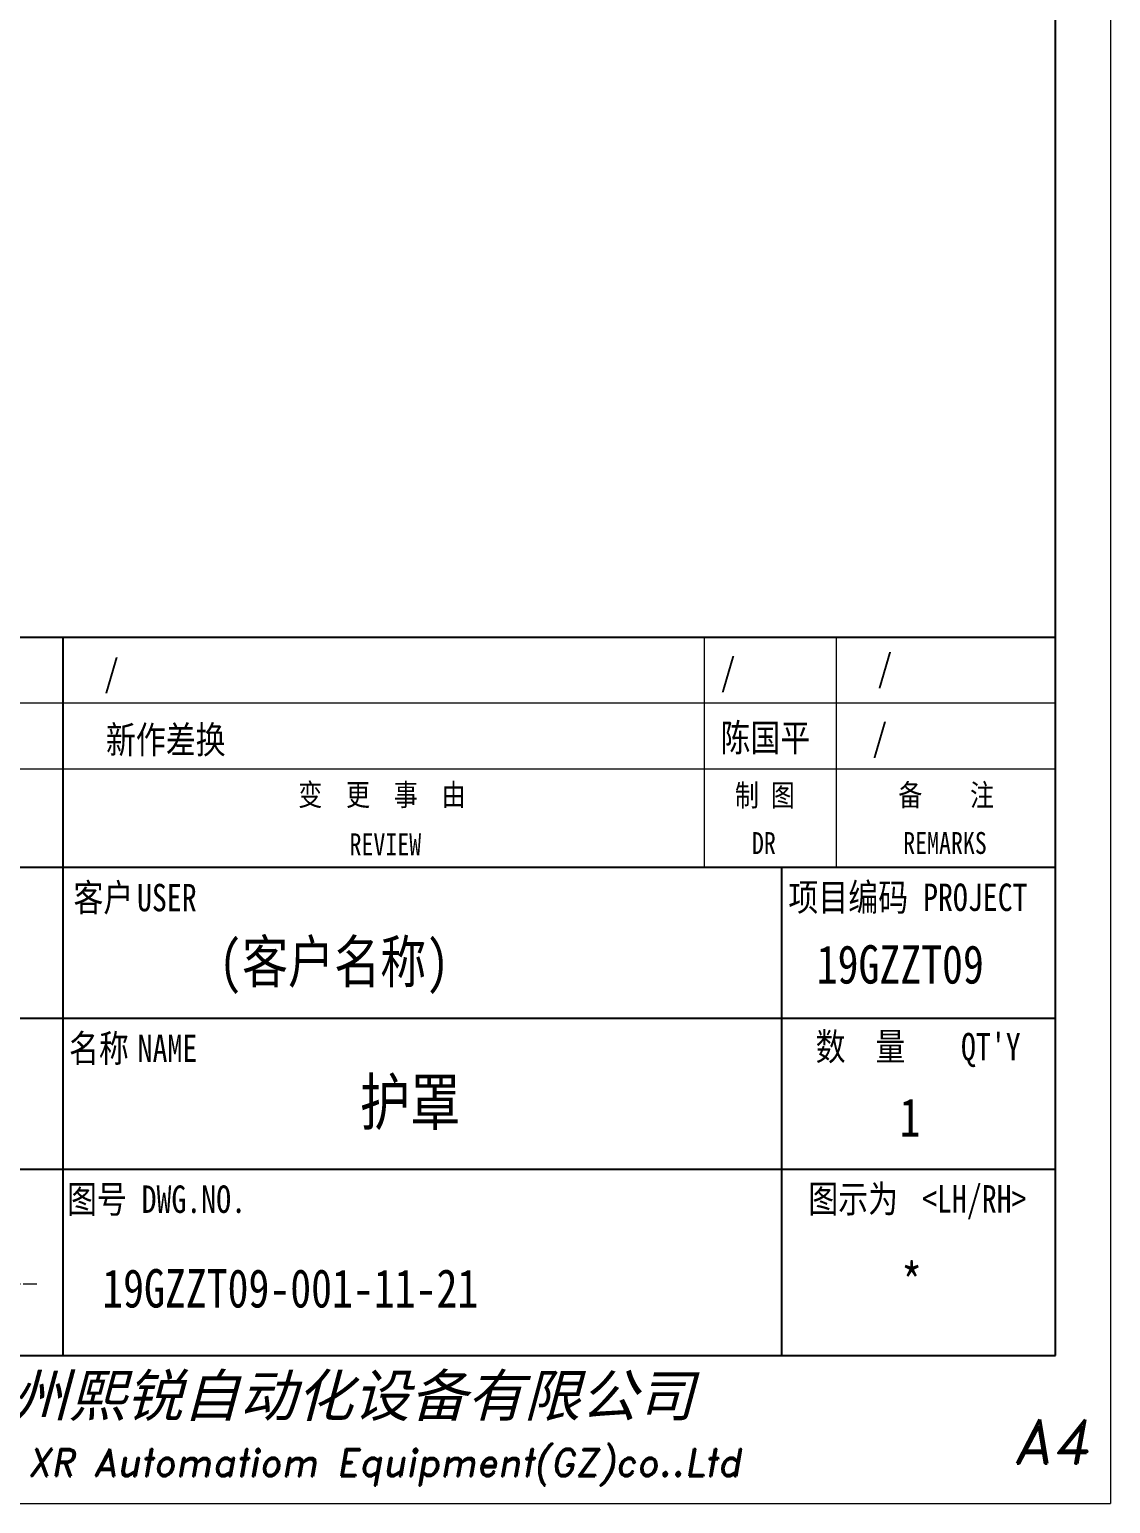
# Model space of a CAD drawing. Header units: millimetres. Extents: x 157477 to 225565, y -101889 to -80453.
# Drawn here: x 157937.3 to 158035.9, y -80930.9 to -80796.5 of the extents above; entities that cross this region are included whole.
import ezdxf
from ezdxf.enums import TextEntityAlignment as Align

# ---------------------------------------------------------------- set-up
doc = ezdxf.new("R2010")
doc.units = ezdxf.units.MM
doc.header["$LTSCALE"] = 0.5
doc.linetypes.add('AM_ISO08W050x2', pattern=[9, 6, -0.75, 1.5, -0.75])
doc.linetypes.add('CENTER', pattern=[2, 1.25, -0.25, 0.25, -0.25])
doc.layers.add('中心线', color=2, linetype='AM_ISO08W050x2', lineweight=18)
doc.layers.add('图框', color=7, linetype='Continuous', lineweight=18)
for name, color, linetype in [('图\\M+19E79\\M+195B6\\M+18E9A', 7, 'Continuous'), ('图号', 7, 'Continuous'), ('图名', 7, 'Continuous'), ('数量', 7, 'Continuous')]:
    doc.layers.add(name, color=color, linetype=linetype)
doc.layers.add('打印-禁用', color=7, linetype='Continuous', lineweight=15, plot=False)
doc.styles.add('STYLE1', font='')
doc.styles.add('国标', font='simfang.ttf', dxfattribs={"width": 0.8})
doc.styles.add('标题\\M+18E9A', font='romand.shx', dxfattribs={"oblique": 10, "bigfont": 'bigfont.shx'})
doc.styles.get('STYLE1').set_extended_font_data('SimSun')

# ---------------------------------------------------------------- blocks, each defined once
blk = doc.blocks.new('GZDEH零件A4图框V01版')
at = {"layer": '中心线', "color": 1, "linetype": 'CENTER', "lineweight": 5, "ltscale": 2}
blk.add_line((112.13, 20), (104.53, 20), dxfattribs=at)
at = {"layer": '图\\M+19E79\\M+195B6\\M+18E9A', "linetype": 'Continuous'}
for p, q in [((205, 13.5), (205, 292)), ((205, 13.5), (205, 97)), ((90, 79), (205, 79)), ((25, 13.5), (205, 13.5))]:
    blk.add_line(p, q, dxfattribs=at)
at = {"layer": '图\\M+19E79\\M+195B6\\M+18E9A', "color": 9}
for p, q in [((114.5, 79), (114.5, 13.5)), ((205, 58), (25, 58)), ((114.5, 58), (114.5, 13.5)), ((180, 58), (180, 13.5)), ((25, 44.25), (205, 44.25)), ((25, 30.5), (205, 30.5))]:
    blk.add_line(p, q, dxfattribs=at)
at = {"layer": '图框', "color": 9}
for p, q in [((173, 58), (173, 79)), ((185, 79), (185, 58)), ((90, 73), (205, 73)), ((90, 67), (205, 67))]:
    blk.add_line(p, q, dxfattribs=at)
at = {"layer": '打印-禁用', "linetype": 'Continuous'}
for p in [(210, 297), (0, 0)]:
    blk.add_line(p, (210, 0), dxfattribs=at)
at = {"layer": '图\\M+19E79\\M+195B6\\M+18E9A', "color": 9, "style": '国标', "width": 0.8}
for s, p in [('客户', (118.19, 54)), ('USER', (123.97, 54))]:
    blk.add_text(s, height=2.5, dxfattribs=at).set_placement(p, align=Align.CENTER)
for s, p in [('项目编码 PROJECT', (180.64, 54.03)), ('名称\u3000', (115.05, 40.25)), ('数  量', (183.12, 40.41)), ("QT'Y ", (196.37, 40.41)), ('NAME', (121.31, 40.25)), ('图号', (114.87, 26.5)), ('DWG.NO.', (121.67, 26.5)), ('图示为', (182.45, 26.53)), ('<LH/RH>', (192.82, 26.53))]:
    blk.add_text(s, height=2.5, dxfattribs=at).set_placement(p)
at = {"layer": '图\\M+19E79\\M+195B6\\M+18E9A', "color": 7, "lineweight": -3, "style": 'STYLE1', "oblique": 15}
blk.add_text('广州熙锐自动化设备有限公司 ', height=3.8, dxfattribs=at).set_placement((104.67, 7.95))
at = {"layer": '图\\M+19E79\\M+195B6\\M+18E9A', "color": 7, "style": '标题\\M+18E9A', "oblique": 10}
for s, height, p in [('A4', 4, (204.57, 5.66)), ('XR Automatiom Equipment(GZ)co..Ltd', 2.5, (143.77, 3.56))]:
    blk.add_text(s, height=height, dxfattribs=at).set_placement(p, align=Align.MIDDLE)
at = {"layer": '图框', "color": 9, "style": '国标', "width": 0.8}
for s, p in [('变  更  事  由', (143.58, 63.63)), ('REVIEW', (143.89, 59.11))]:
    blk.add_text(s, height=2, dxfattribs=at).set_placement(p, align=Align.CENTER)
for s, p in [('备    注', (195.02, 64.64)), ('制 图', (178.49, 64.61)), ('DR', (178.4, 60.22)), ('REMARKS', (194.91, 60.23))]:
    blk.add_text(s, height=2, dxfattribs=at).set_placement(p, align=Align.MIDDLE)
blk = doc.blocks.new('DEH A4')
at = {"layer": '图框'}
blk.add_blockref('GZDEH零件A4图框V01版', (0, 0), dxfattribs=at)

msp = doc.modelspace()

# ---------------------------------------------------------------- block references
at = {"layer": '图框'}
msp.add_blockref('DEH A4', (157825.865, -80930.869), dxfattribs=at)

# ---------------------------------------------------------------- texts
at = {"layer": '图\\M+19E79\\M+195B6\\M+18E9A', "color": 3, "style": '国标', "width": 0.8}
for s, height, p in [('/', 2.5, (157944.11, -80856.397)), ('/', 2.5, (158000.315, -80856.298)), ('/', 2.5, (158014.61, -80855.927)), ('新作差换', 2.5, (157944.282, -80862.482)), ('陈国平', 2.5, (158000.315, -80862.298)), ('/', 2.5, (158014.147, -80862.287)), ('    (客户名称)', 3.85, (157946.21, -80883.388)), ('19GZZT09', 3.5, (158009.082, -80883.459))]:
    msp.add_text(s, height=height, dxfattribs=at).set_placement(p)
msp.add_text('*', height=3.5, dxfattribs=at).set_placement((158017.737, -80912.453), align=Align.CENTER)
at = {"layer": '图号', "color": 3, "style": '国标', "width": 0.8}
msp.add_text('19GZZT09-001-11-21', height=3.5, dxfattribs=at).set_placement((157943.945, -80912.996))
at = {"layer": '图名', "color": 3, "style": '国标', "width": 0.8}
msp.add_text('护罩', height=4.2, dxfattribs=at).set_placement((157972.017, -80896.355), align=Align.CENTER)
at = {"layer": '数量', "color": 3, "style": '国标', "width": 0.8}
msp.add_text('1', height=3.5, dxfattribs=at).set_placement((158017.583, -80897.421), align=Align.CENTER)

doc.saveas('drawing.dxf')
